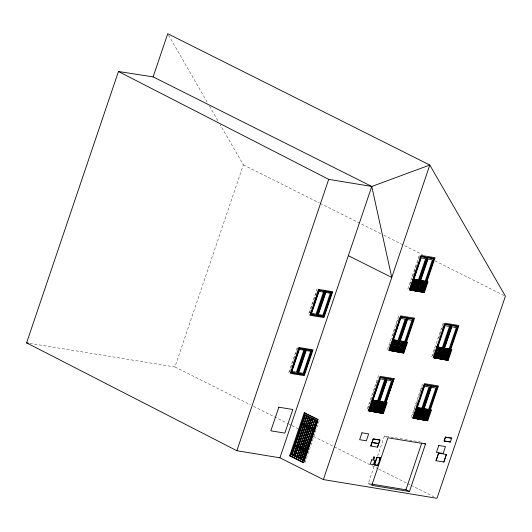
<?xml version="1.0" encoding="UTF-8"?>
<svg xmlns="http://www.w3.org/2000/svg" width="532" height="532" viewBox="0 0 532 532"><rect width="100%" height="100%" fill="white"/><g stroke="black" fill="none" stroke-linecap="round" stroke-linejoin="round"><path stroke-width="0.4" stroke-dasharray="2.66 2" d="M29.878 343.379L174.922 366.967L243.337 164.84L220.201 124.714M288.77 372.58L297.508 346.758M317.165 288.677L308.427 314.498L309.444 315.011M289.614 371.881L297.814 347.649M309.538 313.016L317.212 290.346M304.856 462.993L319.426 419.961M378.578 375.579L366.927 410.012L367.945 410.524M387.396 349.544L399.047 315.11M407.858 289.076L419.515 254.642M368.117 408.277L371.768 397.504M372.806 394.431L376.45 383.658M376.716 382.894L378.272 378.279M388.845 347.037L390.408 342.422M392.756 335.499L395.096 328.577M396.141 325.498L399 317.039M410.099 284.261L411.662 279.646M412.699 276.567L417.647 261.957M418.691 258.878L419.728 255.799M371.103 484.971L368.297 483.568L374.102 466.418M377.534 456.283L384.397 436.014L422.036 442.212M411.256 417.314L422.907 382.887M431.718 356.846L443.375 322.419M412.712 414.807L417.653 400.197M418.697 397.118L421.038 390.195M421.304 389.424L422.342 386.352M432.656 355.881L434.996 348.959M438.647 338.186L443.588 323.576M368.297 483.568L370.751 483.974M243.337 164.84L319.406 202.965M320.058 203.291L381.038 233.847M383.818 235.237L422.621 254.688M434.97 260.873L504.662 295.799M384.397 436.014L387.901 437.769M174.922 366.967L250.519 404.852M253.485 406.335L288.317 423.798M289.056 424.164L291.283 425.281M292.021 425.653L297.953 428.626M313.514 436.42L377.999 468.739M378.737 469.104L406.727 483.136M407.459 483.502L410.385 484.965M411.116 485.33L433.793 496.695M168.564 35.139L207.812 103.215M209.462 106.081L218.552 121.848"/><path stroke-width="0.8" d="M26.6 342.847L118.45 71.494L153.13 76.894L371.775 186.459L429.803 165.033L505.4 296.164L436.985 498.298L323.35 479.571L279.925 457.813L236.853 450.717L26.6 342.847L28.236 343.113M153.13 76.894L167.74 33.702L429.803 165.033L323.35 479.571M236.853 450.717L328.703 179.364L371.775 186.459L391.765 277.438L348.347 255.679M292.347 367.765L298.957 348.221L304.238 349.092M321.727 302.203L317.232 315.496L317.611 315.682L325.81 291.456L325.431 291.263L331.848 292.447L323.649 316.68L310.801 314.558L310.415 314.372L311.213 312.025M313.594 304.989L318.621 290.139L331.848 292.447M291.137 372.646L299.343 348.413L312.184 350.535L303.985 374.761L290.758 372.453L297.175 373.637L305.375 349.411L304.996 349.218L296.79 373.451M310.801 314.558L319 290.332M310.415 314.372L316.454 315.363L324.653 291.137L319.373 290.266M325.032 291.323L316.833 315.556L316.454 315.363M305.774 349.344L306.153 349.537L297.953 373.77L297.568 373.577L305.774 349.344L311.054 350.216M297.568 373.577L303.606 374.568L311.805 350.342L312.184 350.535M317.232 315.496L323.263 316.487L331.463 292.254M279.925 457.813L371.775 186.459M304.238 412.825L318.003 419.721L303.44 462.76L289.667 455.864L304.238 412.825L318.076 419.489M305.029 412.952L290.465 455.991L303.506 462.527M291.649 454.574L304.843 460.971L291.649 454.574L305.049 414.98L310.848 417.673M307.283 452.293L294.715 445.996L295.001 445.138L307.888 451.488L295.001 445.138M314.572 430.774L301.996 424.469L302.289 423.612L313.747 429.251M301.996 424.469L302.602 423.665M292.268 454.674L305.667 415.08M304.324 424.523L306.937 415.765L293.524 455.459L306.625 415.718M304.031 425.387L293.837 455.512L293.225 455.312M294.795 456.097L308.507 416.556L295.107 456.15M298.605 446.833L308.493 416.656M310.016 428.386L307.17 426.963L296.663 457.035L309.77 417.288M296.663 457.035L310.076 417.341L307.463 426.099M301.458 449.274L298.239 457.819L311.34 418.079L311.952 418.278L301.75 448.409M301.159 449.121L297.94 457.673M301.451 448.263L308.447 427.602M308.74 426.737L311.652 418.132M298.239 457.819L311.639 418.225M299.509 458.458L313.222 418.917L300.121 458.657L299.822 458.511M299.809 458.611L313.222 418.917M301.079 459.249L314.791 419.701L301.391 459.296M304.603 450.85L301.378 459.395M304.896 449.986L314.784 419.801M302.655 460.034L316.367 420.493L302.954 460.187L305.873 451.482M306.166 450.624L313.162 429.962L310.316 428.539M313.448 429.098L316.367 420.493M302.954 460.187L316.666 420.639M304.218 460.872L317.617 421.278L305.049 414.98M394.106 378.651L385.634 403.256L385.328 403.103L385.62 402.245L387.037 402.784L383.392 413.544L368.45 410.777L380.107 376.343L394.106 378.651L385.893 402.91M406.295 342.721L405.796 342.641L406.102 342.794L406.089 341.777L407.499 342.315L403.861 353.075L388.919 350.309L400.576 315.875L414.574 318.183L403.183 351.832M426.558 281.308L426.571 282.326L426.558 281.308L427.967 281.854L424.33 292.613L409.387 289.84L421.038 255.413L435.043 257.714L426.83 281.973M372.653 398.847L378.119 382.694M392.596 339.921L397.803 324.533M398.847 321.461L400.15 317.611M413.583 277.91L417.494 266.372M420.094 258.685L420.879 256.377L427.289 257.561L416.357 289.867L411.449 288.929M369.048 410.066L369.547 410.152L368.743 409.913L369.048 410.066L372.107 401.028L371.802 400.875L372.3 400.962M393.075 340.646L392.576 340.56L389.517 349.604L389.211 349.444L389.71 349.531M406.395 341.93L393.062 339.629L392.769 340.493L392.27 340.407L392.576 340.56M369.647 409.042L380.32 377.501L393.168 379.622L382.235 411.928L370.139 409.933M389.856 349.344L400.789 317.032L413.637 319.153L402.704 351.459L397.424 350.588M410.584 288.105L421.258 256.564L434.105 258.685L423.173 290.991L411.076 288.996M372.892 400.563L380.234 378.877L384.716 379.615L374.747 409.048M393.361 340.094L400.702 318.409L405.178 319.147L395.216 348.58M413.823 279.626L421.164 257.94L425.647 258.678L415.685 288.111M369.368 411.236L373.012 400.476L387.037 402.784M389.836 350.768L393.481 340.008L407.499 342.315M410.305 290.299L413.943 279.539L427.967 281.854M372.214 403.143L385.328 405.411M370.698 408.676L383.579 410.571L370.392 408.523L383.506 410.79M391.785 346.379L392.224 345.088M393.062 342.615L405.863 344.723L392.756 342.462L405.863 344.723M411.708 287.526L424.509 289.634L411.402 287.373L424.509 289.634M390.594 350.435L393.939 340.54L406.747 342.648L403.396 352.55L389.983 350.129L403.396 352.55M391.579 350.448L395.236 340.6L391.579 350.448L391.885 350.601L395.236 340.699L394.93 340.547M413.956 290.392L417.613 280.55L417.002 280.344L413.65 290.239L413.956 290.392L417.307 280.391L415.399 280.032L412.047 289.98L412.659 290.179L416.011 280.284L415.705 280.131M415.459 280.849L412.353 290.026L412.659 290.179M412.353 290.133L416.011 280.284M395.542 340.753L392.19 350.648L391.885 350.495M376.064 401.281L372.713 411.176L373.018 411.329L376.37 401.434M393.181 350.708L396.839 340.859L397.145 341.012L393.793 350.914L393.487 350.761M393.487 350.861L396.839 340.859M390.98 349.398L395.888 350.335L406.827 318.03L406.441 317.837L395.09 351.127L394.784 350.974L398.435 341.125L397.71 343.28M374.621 411.495L377.973 401.594L378.279 401.746L374.927 411.648L374.315 411.442L377.667 401.54L377.973 401.693M394.784 350.974L397.637 343.492M415.552 290.558L418.664 281.375M374.621 411.595L385.973 378.305L386.358 378.498L375.419 410.804M426.91 257.368L415.558 290.658L419.209 280.81L418.903 280.657M398.741 341.278L395.396 351.18L395.09 351.027M378.944 401.507L380.247 397.663M383.891 386.897L386.751 378.432L387.136 378.624L375.918 411.708L376.224 411.861L387.043 379.994L391.525 380.732L381.564 410.172M405.138 324.121L406.96 318.735M421.703 275.19L424.044 268.268M426.385 261.345L427.688 257.495M402.026 349.704L411.994 320.264L407.512 319.526L396.686 351.393L396.38 351.24L407.605 318.156L407.219 317.963L412.5 318.834M428.067 257.688L416.849 290.771L417.154 290.924L420.812 281.076L420.2 280.869M417.154 290.924L427.981 259.057L432.463 259.796L422.494 289.235M397.983 351.499L401.64 341.65L398.288 351.652L397.983 351.499L398.594 351.705L401.946 341.803M381.171 402.119L377.82 412.12L377.514 411.968L380.865 402.072L381.477 402.272L378.126 412.174L377.82 412.021M418.757 291.184L422.415 281.335L421.803 281.135L418.451 291.031L418.757 291.184L422.109 281.182M399.585 351.765L403.243 341.916L403.542 342.069L400.197 351.971L399.585 351.765L399.891 351.918L403.243 341.916M379.422 412.386L382.774 402.385L383.08 402.538L379.728 412.433L379.117 412.233L382.468 402.332L382.774 402.485M420.659 291.503L424.011 281.601L423.399 281.401L420.054 291.297L420.36 291.45L423.705 281.448L421.803 281.082M401.188 352.031L404.533 342.129L401.487 352.184L401.188 352.031L401.793 352.231L405.145 342.335M427.216 282.179L414.408 280.071L411.056 289.967L423.864 292.081L427.216 282.179L425.002 281.608L421.65 291.563L421.956 291.716L425.613 281.867L425.307 281.714L421.956 291.716M393.168 379.622L392.789 379.429L381.856 411.735L382.235 411.928M397.038 350.395L402.318 351.266L413.258 318.961L413.637 319.153M418.258 290.053L422.787 290.798L433.726 258.492L434.105 258.685M370.744 446.016L371.908 442.571L378.671 443.708L377.507 447.153L370.824 446.049L371.908 442.571M371.981 442.351L373.145 438.913L379.914 440.05L378.744 443.495L372.061 442.391L373.225 438.947L379.914 440.05M382.269 412.147L382.282 413.158L382.269 412.147L382.767 412.227M402.737 351.679L402.751 352.689L403.043 351.832L403.542 351.911L402.737 351.679L403.043 351.832M370.312 410.731L382.315 412.712L385.667 402.81L386.279 403.116L382.927 413.018L370.126 410.904L373.477 401.008L386.279 403.116M402.784 352.244L406.135 342.342L406.747 342.648M411.249 289.794L423.253 291.775L426.604 281.874M383.007 411.522L385.381 404.48L382.98 411.515M392.31 348.294L404.041 350.103L391.166 348.214M392.683 342.674L405.557 344.57M423.219 292.221L423.206 291.21M411.329 287.593L424.204 289.481M423.918 290.585L426.431 283.15M426.258 284.474L413.151 282.206L426.332 284.254M377.507 447.153L378.671 443.708M379.835 440.011L378.744 443.495M374.255 464.775L376.782 457.314L380.114 457.859L380.42 458.012L377.893 465.48L374.255 464.775L377.893 465.48M374.555 464.928L377.082 457.467L380.42 458.012M377.587 465.327L378.345 463.086M379.103 460.845L380.114 457.859M412.779 418.079L424.436 383.652L438.435 385.959L426.777 420.386L412.779 418.079L427.721 420.852L431.366 410.092L429.949 409.547L429.962 410.564L429.949 409.547M451.828 349.624L436.892 346.851L451.828 349.624L448.19 360.383L433.248 357.61L444.905 323.183L458.903 325.491L450.89 349.158M416.722 406.92L418.019 403.076M421.144 393.846L424.011 385.387M436.925 347.223L437.71 344.916M442.391 331.07L444.739 324.148M416.436 408.337L416.13 408.184L416.935 408.416L416.436 408.337L413.377 417.374L413.071 417.221L413.57 417.301M433.846 356.906L434.345 356.985L433.54 356.753L433.846 356.906L436.905 347.868L436.599 347.715L437.098 347.795M416.629 408.263L416.922 407.406L430.255 409.7M434.039 356.832L434.052 357.85L447.079 359.991L447.372 359.133L447.871 359.213M413.716 417.115L424.649 384.809L437.497 386.924L426.564 419.229L421.284 418.358M434.185 356.646L445.118 324.34L457.966 326.455L447.033 358.761L434.937 356.773M417.221 407.871L424.563 386.179L429.038 386.917L419.076 416.357M437.69 347.403L445.031 325.71L449.507 326.449L439.545 355.888M413.697 418.538L417.341 407.778L431.366 410.092M434.165 358.069L437.809 347.31M440.13 350.269L450.192 352.031L437.011 349.983L438.84 350.056M415.027 415.984L427.908 417.879L414.721 415.831L427.834 418.092M436.114 353.687L436.466 351.592M437.317 350.136L450.192 352.031M418.79 408.323L415.445 418.219L415.751 418.371L419.096 408.476L418.79 408.323L420.699 408.636L417.347 418.637L417.041 418.484L420.393 408.583L420.699 408.736M439.259 347.855L439.565 348.008L436.213 357.903L435.908 357.75L439.565 347.901L439.871 348.054L436.519 357.956M436.699 356.367L435.908 357.75M436.945 355.649L439.565 347.901M437.51 358.016L440.862 348.114L441.474 348.32L438.122 358.216L437.51 358.016L437.816 358.169L441.168 348.267L440.862 348.114M421.005 408.789L417.653 418.684L417.347 418.531M423.898 409.161L421.996 408.795L418.644 418.744L418.95 418.897L430.302 385.607L430.687 385.8L419.748 418.105M434.558 356.58L440.217 357.637L451.156 325.331L450.77 325.138L439.419 358.428L439.113 358.275L442.764 348.427L440.144 356.181M439.904 356.892L439.113 358.275M439.725 358.482L443.07 348.58L442.464 348.38M423.791 407.273L425.095 403.429M427.435 396.506L430.82 386.505M443.741 348.347L451.548 325.271L457.966 326.455M431.465 385.926L420.247 419.01L420.553 419.163L431.372 387.303L435.854 388.041L425.893 417.474M444.366 348.799L444.06 348.646L444.672 348.846L441.321 358.748L440.709 358.541L451.934 325.464L451.548 325.271M441.015 358.694L451.841 326.834L456.323 327.572L446.355 357.005M424.204 409.314L420.852 419.216L420.546 419.063M442.311 358.807L445.969 348.959L446.275 349.112L442.923 359.007L442.311 358.807L442.617 358.96L445.969 348.959M443.914 359.067L447.266 349.172L447.871 349.371L444.526 359.273L443.914 359.067L444.22 359.22L447.572 349.325L447.266 349.172M445.51 359.333L449.168 349.484L449.474 349.637L446.122 359.539L445.816 359.386M428.699 409.953L425.354 419.954L425.048 419.801L428.393 409.899L429.005 410.106L425.653 420.007L425.347 419.854M445.816 359.486L449.168 349.484M437.497 386.924L437.118 386.731L426.179 419.036L426.564 419.229M441.367 357.704L446.647 358.568L457.587 326.262M426.305 420.307L426.598 419.449L427.096 419.529M450.424 350.528L447.512 359.133L447.066 358.98L447.079 359.991M413.843 417.906L426.644 420.014L429.996 410.112L430.607 410.418L427.256 420.32L414.455 418.212L417.806 408.31L430.607 410.418M435.109 357.571L447.113 359.546L450.464 349.644L451.076 349.95L447.725 359.851L434.923 357.743L438.268 347.842L451.076 349.95M427.529 417.939L427.908 417.879M416.543 410.451L429.723 412.5M435.189 355.363L448.37 357.411M449.886 351.878L450.119 352.244M371.569 484.107L405.936 489.773L421.77 442.996M425.54 443.974L387.901 437.769L371.802 485.324L409.441 491.528L425.54 443.974L424.137 443.269M436.014 460.692L438.561 453.158L446.414 454.481L443.868 462.009L436.087 460.732L438.561 453.158M451.628 438.149L450.411 442.006L444.193 440.981L445.41 437.124L451.708 438.188L445.41 437.124M444.193 440.981L445.483 437.158M446.341 454.441L443.868 462.009M429.198 257.747L433.726 258.492M426.863 281.461L413.032 279.081L413.943 279.539M418.598 280.557L420.506 280.923M419.209 280.81L418.598 280.61L415.253 290.505L415.858 290.711M425.613 281.867L425.002 281.661M413.238 280.025L412.739 279.938L413.045 280.091L409.986 289.135L409.68 288.982L410.485 289.215M409.387 289.84L422.913 292.068M411.003 290.213L415.891 291.017M417.52 291.283L419.149 291.549M420.779 291.822L422.401 292.088M406.441 317.837L400.41 316.846L400.789 317.032M445.49 324.274L450.77 325.138M317.591 315.17L319.1 315.416M311.16 314.239L312.67 314.485M320.989 315.855L322.498 316.101M393.062 339.629L392.563 339.549L393.481 340.008M394.93 340.493L393.334 340.234L393.939 340.54M396.533 340.759L398.441 341.231M400.037 341.491L399.732 341.338L401.334 341.551M402.937 341.817L404.533 342.076M437.663 347.536L439.259 347.802M440.862 348.068L442.464 348.327M444.06 348.593L445.969 349.058M447.266 349.118L450.464 349.644M399.732 341.338L400.343 341.544L396.992 351.439L396.38 351.24M437.011 349.983L441.966 350.794M443.262 351.014L445.164 351.326M446.461 351.539L448.37 351.852M390.934 347.842L403.735 349.95M435.262 355.15L448.064 357.258M391.239 347.995L404.041 350.103M392.097 349.198L393.607 349.444M398.914 350.322L400.423 350.568M398.541 350.389L400.051 350.635M390.608 349.464L396.666 350.462M388.919 350.309L403.861 353.075M433.248 357.61L448.19 360.383M402.751 352.689L389.417 350.389M380.693 377.434L385.973 378.305M387.509 378.558L392.789 379.429M430.302 385.607L424.27 384.616L424.649 384.809M432.589 385.986L437.118 386.731M291.117 372.127L292.627 372.38M290.745 372.194L292.254 372.447M297.561 373.318L299.07 373.564M300.58 373.816L302.083 374.062M416.922 407.406L416.423 407.319L417.341 407.778M372.866 400.702L385.667 402.81M425.194 409.321L429.996 410.112M429.657 410.411L430.155 410.491M373.737 403.17L385.401 405.191M416.616 410.232L429.424 412.347M370.272 408.31L375.419 409.128M376.716 409.341L381.823 410.179M415.346 415.738L427.602 417.726M376.184 410.418L377.693 410.664M369.753 409.487L371.263 409.733M369.76 409.74L375.04 410.611M376.57 410.864L381.098 411.608M414.84 417.168L419.369 417.919M420.898 418.172L425.427 418.917M414.468 417.241L420.526 418.238M368.45 410.777L383.392 413.544M369.255 411.01L382.282 413.158M414.401 418.451L416.024 418.717M417.653 418.983L419.283 419.256M420.912 419.522L426.611 420.46L426.598 419.449M444.114 440.942L450.411 442.006M295.094 456.243L298.02 447.545M289.667 455.864L291.084 456.097L302.681 461.909M412.606 283.822L412.253 285.91L411.948 285.757M422.787 290.798L423.173 290.991M423.253 291.775L423.864 292.081M446.647 358.568L447.033 358.761M447.113 359.546L447.725 359.851M402.318 351.266L402.704 351.459M323.263 316.487L323.649 316.68M427.103 409.793L426.797 409.64L423.445 419.535L423.751 419.688L427.103 409.687L427.409 409.839L424.057 419.741L423.751 419.588M425.5 409.527L425.194 409.374L421.843 419.276L422.149 419.429L425.5 409.427L425.806 409.58L422.455 419.475L422.149 419.322M298.957 348.221L299.343 348.413M426.644 420.014L427.256 420.32M385.62 402.245L385.926 402.398L372.094 400.017L373.012 400.476M384.37 402.751L384.071 402.598L380.719 412.5L381.025 412.652L384.37 402.651L384.676 402.804L381.324 412.699L381.025 412.546M379.569 401.859L379.875 402.012L376.523 411.908L376.224 411.755M376.37 401.328L376.676 401.48L373.324 411.382L373.018 411.229M371.668 404.759L371.316 406.847L371.01 406.694M382.315 412.712L382.927 413.018M303.606 374.568L303.985 374.761M312.324 418.418L313.807 419.156M315.283 419.894L317.611 421.065M302.289 423.612L314.858 429.909M302.309 424.523L306.871 426.81M313.461 430.109L314.877 430.827M405.936 489.773L409.441 491.528M299.589 448.336L306.173 451.635M118.45 71.494L328.703 179.364M278.835 407.193L270.841 430.814L284.839 433.115L292.833 409.5L278.835 407.193M299.037 347.522L290.292 373.344L304.291 375.652L313.035 349.83L299.037 347.522M318.695 289.441L309.957 315.263L323.955 317.571L332.693 291.749L318.695 289.441M299.37 349.431L291.902 371.509L296.377 372.247L303.852 350.169L299.37 349.431M319.034 291.343L311.559 313.421L316.041 314.159L323.509 292.081L319.034 291.343M306.186 350.548L298.711 372.626L303.193 373.364L310.661 351.286L306.186 350.548M325.843 292.467L318.369 314.545L322.851 315.283L330.325 293.205L325.843 292.467M299.815 430.927L297.188 438.681L299.815 430.927M361.959 432.815L359.625 439.698L366.315 440.802L368.649 433.913L361.959 432.815M374.462 401.015L371.117 410.917L371.422 411.07L374.767 401.168L374.462 401.015M374.767 401.068L371.422 410.963L371.722 411.116L375.073 401.221L374.767 401.068M371.742 459.821L370.285 464.123L373.398 464.636L374.854 460.333L371.742 459.821M373.803 456.981L373.105 459.043L374.029 459.196L374.728 457.134L373.803 456.981M419.096 408.37L415.745 418.272L416.051 418.425L419.402 408.523L419.096 408.37M422.302 408.895L418.95 418.797L419.256 418.95L422.608 409.048L422.302 408.895M438.774 445.47L436.44 452.353L443.129 453.457L445.464 446.574L438.774 445.47"/></g></svg>
